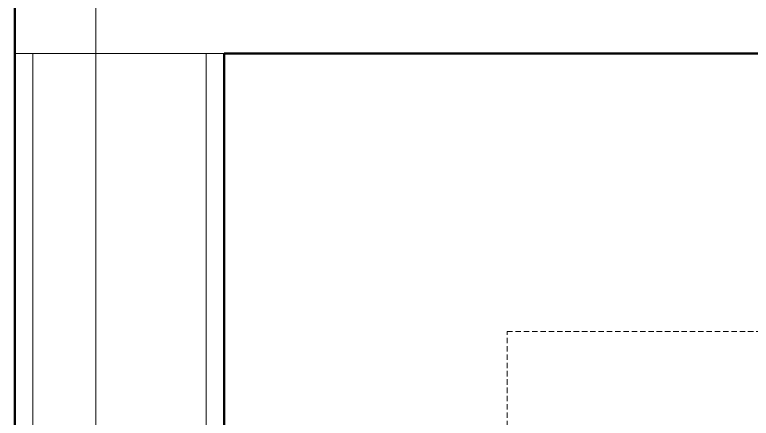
# Model space of a CAD drawing. Header units: inches. Extents: x -4235 to -464, y 9706 to 12365.
# Drawn here: x -2995.95 to -2970.45, y 11936.56 to 11950.54 of the extents above; entities that cross this region are included whole.
import ezdxf

# ---------------------------------------------------------------- set-up
doc = ezdxf.new("R2010")
doc.units = ezdxf.units.IN
doc.header["$MEASUREMENT"] = 0
doc.linetypes.add('Hidden', pattern=[0.28125, 0.1875, -0.09375])
for name, color, linetype, lineweight in [('0-1', 7, 'Continuous', 5), ('0-2', 7, 'Continuous', 9), ('A-FLOR-6', 50, 'Continuous', 13), ('A-WALL-1', 50, 'Continuous', 13), ('I-WALL-1', 250, 'Continuous', 50), ('I-WALL-2', 254, 'Continuous', 9), ('P-SANR-FIXT-1', 7, 'Hidden', 9), ('S-FNDN-1', 250, 'Continuous', 50), ('S-FNDN-2', 254, 'Continuous', 9)]:
    doc.layers.add(name, color=color, linetype=linetype, lineweight=lineweight)

# ---------------------------------------------------------------- blocks, each defined once
blk = doc.blocks.new('Plbg-Sink Wall Mounted-UH - Sink-403447-BACKGROUND - BASEMENT')
at = {"layer": 'P-SANR-FIXT-1'}
for p, q in [((10, -10), (15, -10)), ((15, -10), (15, -58))]:
    blk.add_line(p, q, dxfattribs=at)
blk = doc.blocks.new('CTR - 1st Phase - Common Walls_rvt-1-BACKGROUND - BASEMENT')
at = {"layer": 'A-WALL-1'}
for p, q in [((-2995.324, 11949.189), (-2995.949, 11949.189)), ((-2995.324, 11849.564), (-2995.324, 11949.189)), ((-2989.324, 11949.189), (-2995.324, 11949.189)), ((-2988.699, 11949.189), (-2989.324, 11949.189)), ((-2989.324, 11849.564), (-2989.324, 11949.189))]:
    blk.add_line(p, q, dxfattribs=at)
at = {"layer": 'I-WALL-1'}
for p, q in [((-2995.949, 11949.189), (-2995.949, 11849.564)), ((-2988.699, 11849.564), (-2988.699, 11949.189))]:
    blk.add_line(p, q, dxfattribs=at)
at = {"layer": 'I-WALL-2'}
for p, q in [((-2995.949, 11949.189), (-2995.949, 11849.564)), ((-2988.699, 11936.564), (-2988.699, 11949.189))]:
    blk.add_line(p, q, dxfattribs=at)
at = {"layer": 'S-FNDN-1'}
for p, q in [((-2995.949, 11954.814), (-2995.949, 11949.189)), ((-2988.699, 11949.189), (-2930.699, 11949.189))]:
    blk.add_line(p, q, dxfattribs=at)
at = {"layer": 'S-FNDN-2'}
for p, q in [((-2995.949, 11949.189), (-2995.949, 11954.814)), ((-2988.699, 11949.189), (-2930.699, 11949.189))]:
    blk.add_line(p, q, dxfattribs=at)
at = {"layer": '0-2', "rotation": 89.99999999999855}
blk.add_blockref('Plbg-Sink Wall Mounted-UH - Sink-403447-BACKGROUND - BASEMENT', (-2988.899, 11924.564), dxfattribs=at)

msp = doc.modelspace()

# ---------------------------------------------------------------- linework, layer by layer
at = {"layer": 'A-FLOR-6'}
msp.add_line((-2993.136, 12077.189), (-2993.136, 11847.189), dxfattribs=at)

# ---------------------------------------------------------------- block references
at = {"layer": '0-1'}
msp.add_blockref('CTR - 1st Phase - Common Walls_rvt-1-BACKGROUND - BASEMENT', (0, 0), dxfattribs=at)

doc.saveas('drawing.dxf')
